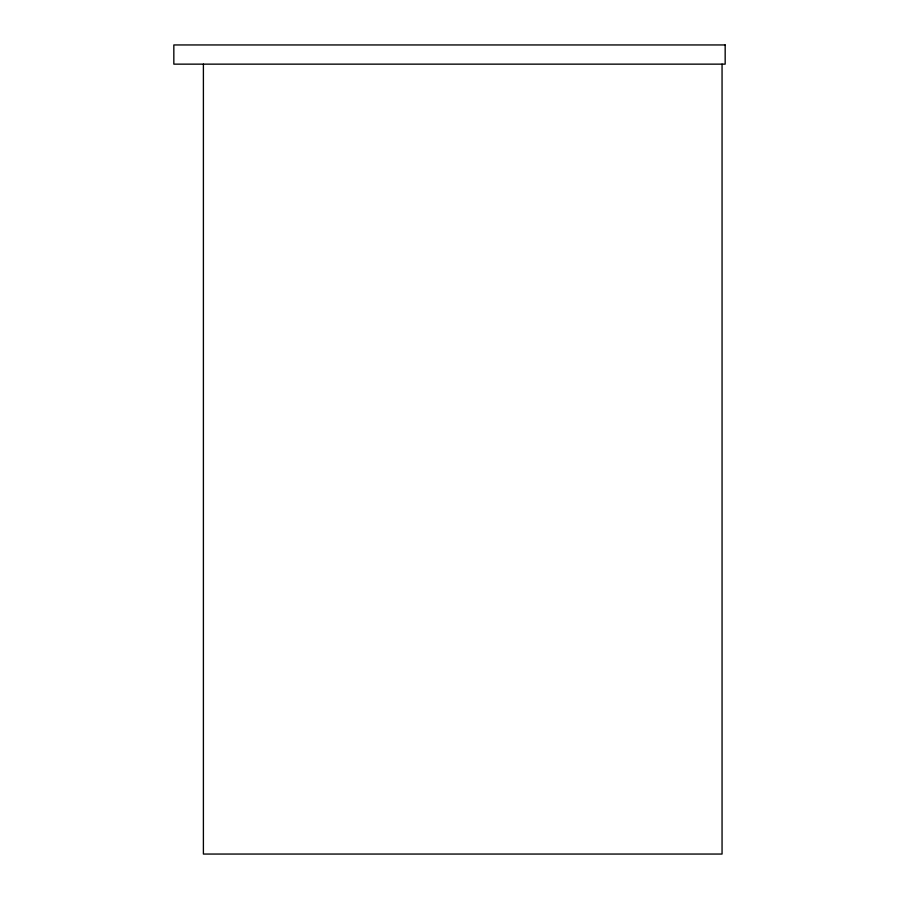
<?xml version="1.0" encoding="UTF-8"?>
<svg xmlns="http://www.w3.org/2000/svg" width="899" height="899" viewBox="0 0 899 899"><rect width="100%" height="100%" fill="white"/><g stroke="black" fill="none" stroke-linecap="round" stroke-linejoin="round"><path stroke-width="1.35" d="M722.054 64.144L722.054 854.05L203.399 854.05L203.399 64.144M725.167 44.95L173.833 44.95L173.833 64.144L725.167 64.144L725.167 44.95"/></g></svg>
